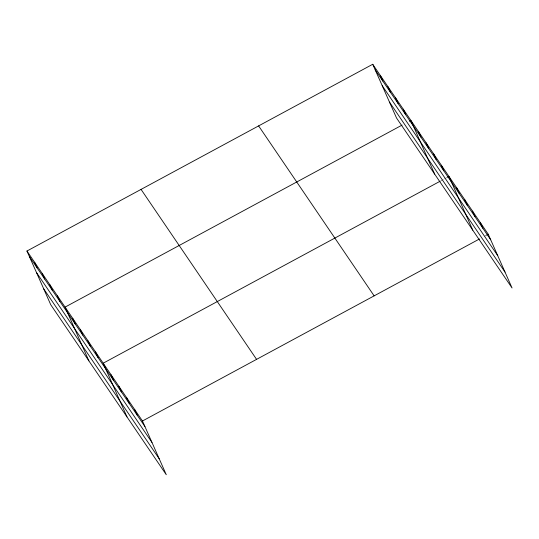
<?xml version="1.0" encoding="UTF-8"?>
<svg xmlns="http://www.w3.org/2000/svg" width="539" height="539" viewBox="0 0 539 539"><rect width="100%" height="100%" fill="white"/><g stroke="black" fill="none" stroke-linecap="round" stroke-linejoin="round"><path stroke-width="0.4" stroke-dasharray="2.69 2.02" d="M440.922 180.794L443.846 179.218M444.574 178.82L446.77 177.634M484.581 236.217L486.778 235.031"/><path stroke-width="0.81" d="M26.95 251.026L142.464 420.993L166.275 474.724L50.76 304.764L26.95 251.026L372.725 64.276L488.24 234.236L512.05 287.974L396.536 118.007L372.725 64.276M402.067 125.102L65.071 307.115L88.881 360.847M409.384 121.154L410.846 120.365L434.656 174.097M440.188 181.192L103.185 363.205L127.002 416.937M447.505 177.243L448.967 176.448L472.777 230.187M142.464 420.993L479.461 238.979M486.778 235.031L488.24 234.236M375.191 69.841L490.706 239.801M382.239 85.735L497.746 255.695M389.495 102.114L505.009 272.074M258.619 125.904L374.133 295.864M141.056 189.398L256.571 359.365M29.416 256.591L144.93 426.551M36.457 272.491L151.971 442.452M43.72 288.864L159.227 458.824M480.384 222.681L482.85 228.246M472.528 211.126L474.994 216.685M464.672 199.565L467.138 205.13M456.823 188.01L459.289 193.575M441.34 165.237L443.806 170.796M433.72 154.019L436.186 159.578M426.093 142.801L428.559 148.36M418.473 131.583L420.939 137.149M403.219 109.147L405.685 114.713M395.599 97.93L398.065 103.495M387.972 86.712L390.438 92.277M380.352 75.494L382.818 81.059M134.609 409.431L137.074 414.996M126.753 397.876L129.219 403.441M118.897 386.322L121.363 391.88M111.041 374.76L113.507 380.325M95.565 351.987L98.031 357.552M87.938 340.769L90.404 346.334M80.318 329.551L82.784 335.117M72.691 318.333L75.157 323.899M57.444 295.898L59.91 301.463M49.824 284.68L52.29 290.245M42.197 273.462L44.663 279.027M34.577 262.244L37.036 267.809"/></g></svg>
